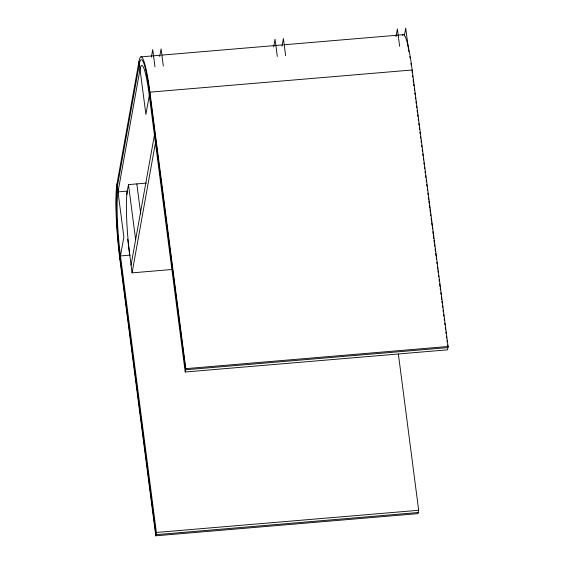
<?xml version="1.0" encoding="UTF-8"?>
<svg xmlns="http://www.w3.org/2000/svg" width="564" height="564" viewBox="0 0 564 564"><rect width="100%" height="100%" fill="white"/><g stroke="black" fill="none" stroke-linecap="round" stroke-linejoin="round"><path stroke-width="0.85" d="M398.388 354.157L418.671 510.286L418.065 513.628L155.777 535.8L119.871 259.299A57.782 6.338 85.2 0 1 116.981 183.927L139.005 61.349A57.782 6.338 85.2 0 1 149.904 92.151L185.81 368.652L185.211 371.993L447.499 349.828L448.098 346.486L412.185 69.985A57.782 6.338 85.2 0 0 402.499 35.306M155.777 535.8L156.383 532.458L120.47 255.957A49.11 5.386 85.2 0 1 118.01 191.887L140.034 69.316A49.11 5.386 85.2 0 1 149.298 95.492L185.211 371.993M126.653 194.777L128.479 184.604L146.45 183.081M151.371 57.218L152.738 49.583L154.973 66.799M119.871 259.299L123.876 237.014L116.981 183.927M159.711 56.513L161.085 48.878L163.32 66.087M131.059 265.122L154.776 133.132M172.401 269.458L132.068 272.863L155.629 141.733M273.681 46.925L275.063 39.247L277.298 56.456M282.028 46.22L283.403 38.542L285.638 55.751M395.984 36.667L397.38 28.905L399.643 46.326M404.332 35.962L405.727 28.2L408.442 49.103M140.958 56.872L160.261 55.244M162.016 55.096L282.19 44.937M283.946 44.789L403.246 34.707M118.01 191.887L127.661 191.069M120.47 255.957L130.122 255.139M185.81 368.652L448.098 346.486M156.383 532.458L418.671 510.286M418.269 512.514L155.981 534.686L120.069 258.185A54.891 6.021 85.2 0 1 117.326 186.578L139.343 64.007A54.891 6.021 85.2 0 1 149.7 93.264L185.612 369.765L447.901 347.6L447.562 344.978M412.214 72.841L412.185 69.985L149.904 92.151L145.9 114.436L139.005 61.349M412.552 75.456L412.785 77.205M413.123 79.82L413.461 82.436M413.687 84.177L413.913 85.925M414.251 88.541L414.484 90.282M414.822 92.905L415.048 94.646M415.386 97.262L415.612 99.01M415.95 101.626L416.183 103.367M416.521 105.983L416.747 107.731M417.085 110.347L417.311 112.095M417.656 114.711L417.882 116.452M418.22 119.067L418.446 120.816M418.784 123.431L419.01 125.173M419.355 127.795L419.581 129.537M419.919 132.152L420.145 133.901M420.483 136.516L420.709 138.258M421.054 140.873L421.28 142.621M421.618 145.237L421.844 146.978M422.182 149.601L422.408 151.342M422.753 153.958L422.979 155.706M423.317 158.322L423.543 160.063M423.881 162.679L424.107 164.427M424.452 167.043L424.678 168.784M425.016 171.407L425.242 173.148M425.58 175.764L425.806 177.512M426.151 180.127L426.377 181.869M426.715 184.484L426.941 186.233M427.279 188.848L427.505 190.597M427.85 193.212L428.076 194.954M428.414 197.569L428.64 199.318M428.866 201.059L429.211 203.674M429.437 205.423L429.775 208.038M430.001 209.78L430.339 212.402M430.565 214.144L430.79 215.892M431.136 218.508L431.474 221.123M431.7 222.865L432.038 225.48M432.264 227.229L432.496 228.97M432.835 231.592L433.173 234.208M433.399 235.949L433.737 238.565M433.963 240.313L434.308 242.929M434.534 244.67L434.759 246.419M435.098 249.034L435.436 251.65M435.662 253.398L436.007 256.014M436.233 257.755L436.458 259.503M436.797 262.119L437.022 263.86M437.361 266.476L437.706 269.099M437.932 270.84L438.157 272.581M438.496 275.204L438.721 276.945M439.06 279.561L439.293 281.309M439.631 283.925L439.969 286.54M440.195 288.282L440.421 290.03M440.766 292.646L440.992 294.394M441.33 297.009L441.668 299.625M441.894 301.366L442.12 303.115M442.465 305.73L442.691 307.472M443.029 310.094L443.255 311.836M443.593 314.451L443.819 316.2M444.164 318.815L444.39 320.556M444.728 323.172L444.954 324.92M445.292 327.536L445.518 329.277M445.863 331.9L446.089 333.641M446.427 336.257L446.653 338.005M446.991 340.621L447.217 342.362M136.826 183.899L140.739 214.017M128.479 184.604L135.635 239.679M127.711 239.305L132.068 272.863M129.769 255.168A49.11 5.386 85.2 0 1 127.309 191.104M408.597 50.506A54.891 6.021 85.2 0 1 408.837 51.634M409.781 56.548A54.891 6.021 85.2 0 1 410.007 57.866M410.916 63.464A54.891 6.021 85.2 0 1 411.135 64.945"/></g></svg>
